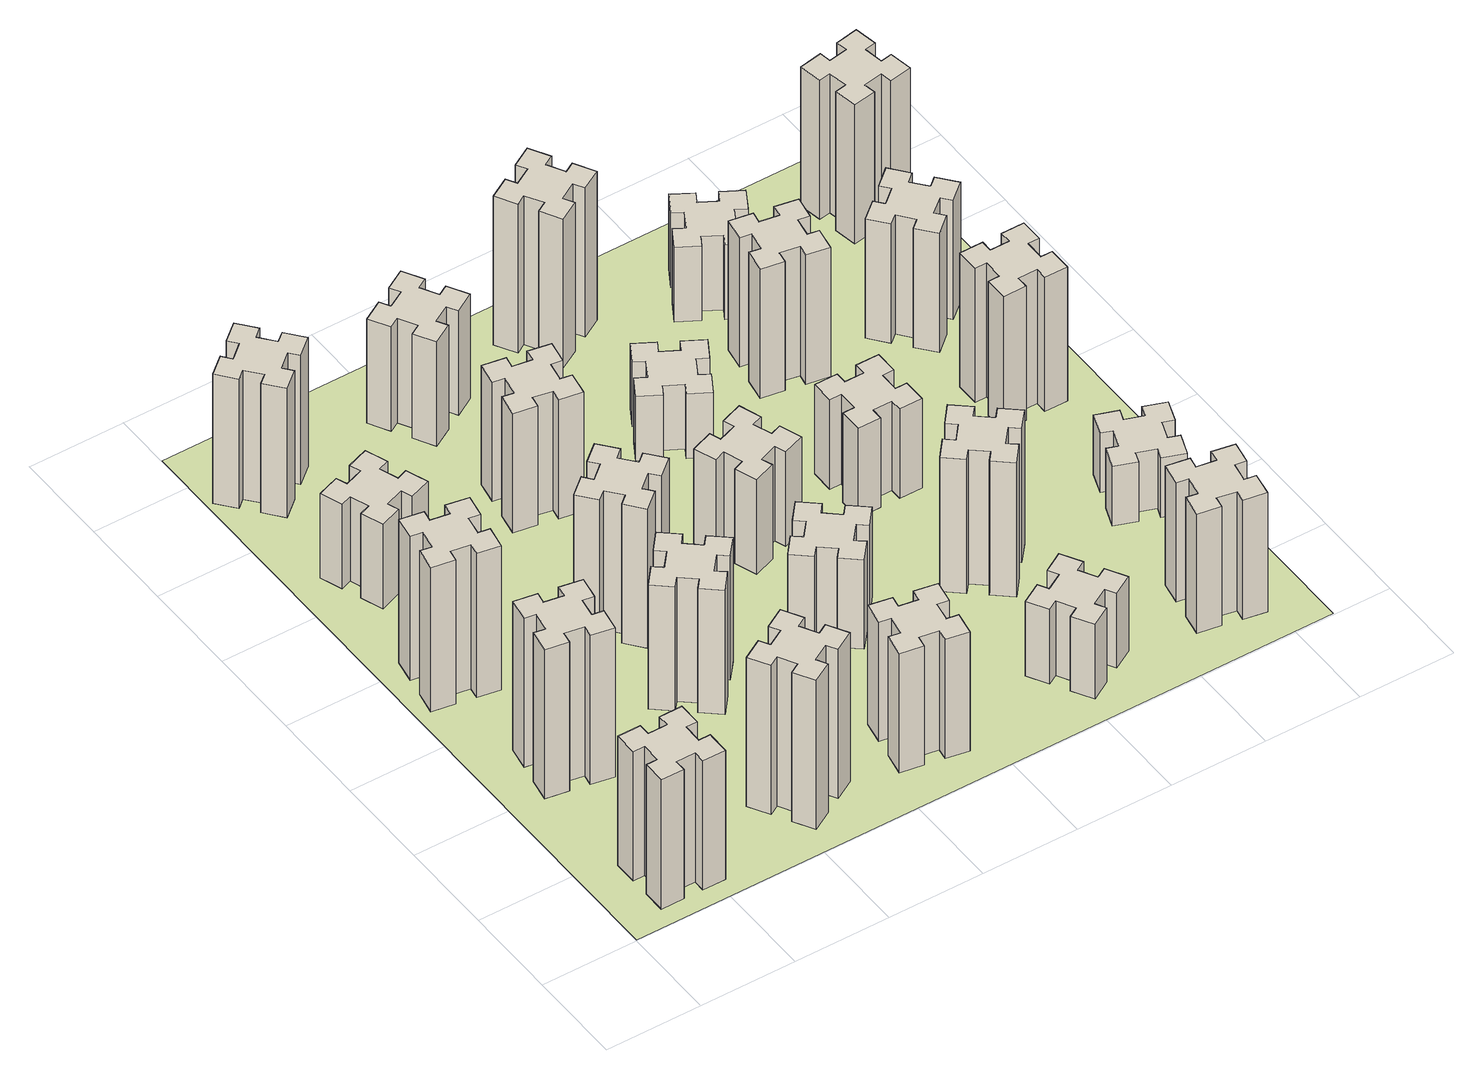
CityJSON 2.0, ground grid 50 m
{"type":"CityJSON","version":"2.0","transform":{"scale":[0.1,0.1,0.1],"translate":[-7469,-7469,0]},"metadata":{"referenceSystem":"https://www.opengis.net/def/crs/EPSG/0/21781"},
"CityObjects":{
"building1":{"type":"Building","attributes":{"class":"1000","function":"1000","usage":"1000","yearOfConstruction":2016,"roofType":"1000","measuredHeight":78,"storeysAboveGround":30,"storeysBelowGround":0},"geometry":[{"type":"Solid","lod":"1","boundaries":[[[[0,1,2,3,4,5,6,7,8,9,10,11,12,13,14,15,16,17,18,19]],[[17,16,20,21]],[[16,15,22,20]],[[15,14,23,22]],[[14,13,24,23]],[[13,12,25,24]],[[12,11,26,25]],[[11,10,27,26]],[[10,9,28,27]],[[9,8,29,28]],[[8,7,30,29]],[[7,6,31,30]],[[6,5,32,31]],[[5,4,33,32]],[[4,3,34,33]],[[3,2,35,34]],[[2,1,36,35]],[[1,0,37,36]],[[0,19,38,37]],[[19,18,39,38]],[[18,17,21,39]],[[24,25,26,27,28,29,30,31,32,33,34,35,36,37,38,39,21,20,22,23]]]]}]},
"building2":{"type":"Building","attributes":{"class":"1000","function":"1000","usage":"1000","yearOfConstruction":2016,"roofType":"1000","measuredHeight":90,"storeysAboveGround":30,"storeysBelowGround":0},"geometry":[{"type":"Solid","lod":"1","boundaries":[[[[40,41,42,43,44,45,46,47,48,49,50,51,52,53,54,55,56,57,58,59]],[[57,56,60,61]],[[56,55,62,60]],[[55,54,63,62]],[[54,53,64,63]],[[53,52,65,64]],[[52,51,66,65]],[[51,50,67,66]],[[50,49,68,67]],[[49,48,69,68]],[[48,47,70,69]],[[47,46,71,70]],[[46,45,72,71]],[[45,44,73,72]],[[44,43,74,73]],[[43,42,75,74]],[[42,41,76,75]],[[41,40,77,76]],[[40,59,78,77]],[[59,58,79,78]],[[58,57,61,79]],[[64,65,66,67,68,69,70,71,72,73,74,75,76,77,78,79,61,60,62,63]]]]}]},
"building3":{"type":"Building","attributes":{"class":"1000","function":"1000","usage":"1000","yearOfConstruction":2016,"roofType":"1000","measuredHeight":87,"storeysAboveGround":30,"storeysBelowGround":0},"geometry":[{"type":"Solid","lod":"1","boundaries":[[[[80,81,82,83,84,85,86,87,88,89,90,91,92,93,94,95,96,97,98,99]],[[97,96,100,101]],[[96,95,102,100]],[[95,94,103,102]],[[94,93,104,103]],[[93,92,105,104]],[[92,91,106,105]],[[91,90,107,106]],[[90,89,108,107]],[[89,88,109,108]],[[88,87,110,109]],[[87,86,111,110]],[[86,85,112,111]],[[85,84,113,112]],[[84,83,114,113]],[[83,82,115,114]],[[82,81,116,115]],[[81,80,117,116]],[[80,99,118,117]],[[99,98,119,118]],[[98,97,101,119]],[[104,105,106,107,108,109,110,111,112,113,114,115,116,117,118,119,101,100,102,103]]]]}]},
"building4":{"type":"Building","attributes":{"class":"1000","function":"1000","usage":"1000","yearOfConstruction":2016,"roofType":"1000","measuredHeight":51,"storeysAboveGround":30,"storeysBelowGround":0},"geometry":[{"type":"Solid","lod":"1","boundaries":[[[[120,121,122,123,124,125,126,127,128,129,130,131,132,133,134,135,136,137,138,139]],[[137,136,140,141]],[[136,135,142,140]],[[135,134,143,142]],[[134,133,144,143]],[[133,132,145,144]],[[132,131,146,145]],[[131,130,147,146]],[[130,129,148,147]],[[129,128,149,148]],[[128,127,150,149]],[[127,126,151,150]],[[126,125,152,151]],[[125,124,153,152]],[[124,123,154,153]],[[123,122,155,154]],[[122,121,156,155]],[[121,120,157,156]],[[120,139,158,157]],[[139,138,159,158]],[[138,137,141,159]],[[144,145,146,147,148,149,150,151,152,153,154,155,156,157,158,159,141,140,142,143]]]]}]},
"building5":{"type":"Building","attributes":{"class":"1000","function":"1000","usage":"1000","yearOfConstruction":2016,"roofType":"1000","measuredHeight":90,"storeysAboveGround":30,"storeysBelowGround":0},"geometry":[{"type":"Solid","lod":"1","boundaries":[[[[160,161,162,163,164,165,166,167,168,169,170,171,172,173,174,175,176,177,178,179]],[[177,176,180,181]],[[176,175,182,180]],[[175,174,183,182]],[[174,173,184,183]],[[173,172,185,184]],[[172,171,186,185]],[[171,170,187,186]],[[170,169,188,187]],[[169,168,189,188]],[[168,167,190,189]],[[167,166,191,190]],[[166,165,192,191]],[[165,164,193,192]],[[164,163,194,193]],[[163,162,195,194]],[[162,161,196,195]],[[161,160,197,196]],[[160,179,198,197]],[[179,178,199,198]],[[178,177,181,199]],[[184,185,186,187,188,189,190,191,192,193,194,195,196,197,198,199,181,180,182,183]]]]}]},
"building6":{"type":"Building","attributes":{"class":"1000","function":"1000","usage":"1000","yearOfConstruction":2016,"roofType":"1000","measuredHeight":78,"storeysAboveGround":30,"storeysBelowGround":0},"geometry":[{"type":"Solid","lod":"1","boundaries":[[[[200,201,202,203,204,205,206,207,208,209,210,211,212,213,214,215,216,217,218,219]],[[217,216,220,221]],[[216,215,222,220]],[[215,214,223,222]],[[214,213,224,223]],[[213,212,225,224]],[[212,211,226,225]],[[211,210,227,226]],[[210,209,228,227]],[[209,208,229,228]],[[208,207,230,229]],[[207,206,231,230]],[[206,205,232,231]],[[205,204,233,232]],[[204,203,234,233]],[[203,202,235,234]],[[202,201,236,235]],[[201,200,237,236]],[[200,219,238,237]],[[219,218,239,238]],[[218,217,221,239]],[[224,225,226,227,228,229,230,231,232,233,234,235,236,237,238,239,221,220,222,223]]]]}]},
"building7":{"type":"Building","attributes":{"class":"1000","function":"1000","usage":"1000","yearOfConstruction":2016,"roofType":"1000","measuredHeight":75,"storeysAboveGround":30,"storeysBelowGround":0},"geometry":[{"type":"Solid","lod":"1","boundaries":[[[[240,241,242,243,244,245,246,247,248,249,250,251,252,253,254,255,256,257,258,259]],[[257,256,260,261]],[[256,255,262,260]],[[255,254,263,262]],[[254,253,264,263]],[[253,252,265,264]],[[252,251,266,265]],[[251,250,267,266]],[[250,249,268,267]],[[249,248,269,268]],[[248,247,270,269]],[[247,246,271,270]],[[246,245,272,271]],[[245,244,273,272]],[[244,243,274,273]],[[243,242,275,274]],[[242,241,276,275]],[[241,240,277,276]],[[240,259,278,277]],[[259,258,279,278]],[[258,257,261,279]],[[264,265,266,267,268,269,270,271,272,273,274,275,276,277,278,279,261,260,262,263]]]]}]},
"building8":{"type":"Building","attributes":{"class":"1000","function":"1000","usage":"1000","yearOfConstruction":2016,"roofType":"1000","measuredHeight":84,"storeysAboveGround":30,"storeysBelowGround":0},"geometry":[{"type":"Solid","lod":"1","boundaries":[[[[280,281,282,283,284,285,286,287,288,289,290,291,292,293,294,295,296,297,298,299]],[[297,296,300,301]],[[296,295,302,300]],[[295,294,303,302]],[[294,293,304,303]],[[293,292,305,304]],[[292,291,306,305]],[[291,290,307,306]],[[290,289,308,307]],[[289,288,309,308]],[[288,287,310,309]],[[287,286,311,310]],[[286,285,312,311]],[[285,284,313,312]],[[284,283,314,313]],[[283,282,315,314]],[[282,281,316,315]],[[281,280,317,316]],[[280,299,318,317]],[[299,298,319,318]],[[298,297,301,319]],[[304,305,306,307,308,309,310,311,312,313,314,315,316,317,318,319,301,300,302,303]]]]}]},
"building9":{"type":"Building","attributes":{"class":"1000","function":"1000","usage":"1000","yearOfConstruction":2016,"roofType":"1000","measuredHeight":72,"storeysAboveGround":30,"storeysBelowGround":0},"geometry":[{"type":"Solid","lod":"1","boundaries":[[[[320,321,322,323,324,325,326,327,328,329,330,331,332,333,334,335,336,337,338,339]],[[337,336,340,341]],[[336,335,342,340]],[[335,334,343,342]],[[334,333,344,343]],[[333,332,345,344]],[[332,331,346,345]],[[331,330,347,346]],[[330,329,348,347]],[[329,328,349,348]],[[328,327,350,349]],[[327,326,351,350]],[[326,325,352,351]],[[325,324,353,352]],[[324,323,354,353]],[[323,322,355,354]],[[322,321,356,355]],[[321,320,357,356]],[[320,339,358,357]],[[339,338,359,358]],[[338,337,341,359]],[[344,345,346,347,348,349,350,351,352,353,354,355,356,357,358,359,341,340,342,343]]]]}]},
"building10":{"type":"Building","attributes":{"class":"1000","function":"1000","usage":"1000","yearOfConstruction":2016,"roofType":"1000","measuredHeight":72,"storeysAboveGround":30,"storeysBelowGround":0},"geometry":[{"type":"Solid","lod":"1","boundaries":[[[[360,361,362,363,364,365,366,367,368,369,370,371,372,373,374,375,376,377,378,379]],[[377,376,380,381]],[[376,375,382,380]],[[375,374,383,382]],[[374,373,384,383]],[[373,372,385,384]],[[372,371,386,385]],[[371,370,387,386]],[[370,369,388,387]],[[369,368,389,388]],[[368,367,390,389]],[[367,366,391,390]],[[366,365,392,391]],[[365,364,393,392]],[[364,363,394,393]],[[363,362,395,394]],[[362,361,396,395]],[[361,360,397,396]],[[360,379,398,397]],[[379,378,399,398]],[[378,377,381,399]],[[384,385,386,387,388,389,390,391,392,393,394,395,396,397,398,399,381,380,382,383]]]]}]},
"building11":{"type":"Building","attributes":{"class":"1000","function":"1000","usage":"1000","yearOfConstruction":2016,"roofType":"1000","measuredHeight":63,"storeysAboveGround":30,"storeysBelowGround":0},"geometry":[{"type":"Solid","lod":"1","boundaries":[[[[400,401,402,403,404,405,406,407,408,409,410,411,412,413,414,415,416,417,418,419]],[[417,416,420,421]],[[416,415,422,420]],[[415,414,423,422]],[[414,413,424,423]],[[413,412,425,424]],[[412,411,426,425]],[[411,410,427,426]],[[410,409,428,427]],[[409,408,429,428]],[[408,407,430,429]],[[407,406,431,430]],[[406,405,432,431]],[[405,404,433,432]],[[404,403,434,433]],[[403,402,435,434]],[[402,401,436,435]],[[401,400,437,436]],[[400,419,438,437]],[[419,418,439,438]],[[418,417,421,439]],[[424,425,426,427,428,429,430,431,432,433,434,435,436,437,438,439,421,420,422,423]]]]}]},
"building12":{"type":"Building","attributes":{"class":"1000","function":"1000","usage":"1000","yearOfConstruction":2016,"roofType":"1000","measuredHeight":54,"storeysAboveGround":30,"storeysBelowGround":0},"geometry":[{"type":"Solid","lod":"1","boundaries":[[[[440,441,442,443,444,445,446,447,448,449,450,451,452,453,454,455,456,457,458,459]],[[457,456,460,461]],[[456,455,462,460]],[[455,454,463,462]],[[454,453,464,463]],[[453,452,465,464]],[[452,451,466,465]],[[451,450,467,466]],[[450,449,468,467]],[[449,448,469,468]],[[448,447,470,469]],[[447,446,471,470]],[[446,445,472,471]],[[445,444,473,472]],[[444,443,474,473]],[[443,442,475,474]],[[442,441,476,475]],[[441,440,477,476]],[[440,459,478,477]],[[459,458,479,478]],[[458,457,461,479]],[[464,465,466,467,468,469,470,471,472,473,474,475,476,477,478,479,461,460,462,463]]]]}]},
"building13":{"type":"Building","attributes":{"class":"1000","function":"1000","usage":"1000","yearOfConstruction":2016,"roofType":"1000","measuredHeight":57,"storeysAboveGround":30,"storeysBelowGround":0},"geometry":[{"type":"Solid","lod":"1","boundaries":[[[[480,481,482,483,484,485,486,487,488,489,490,491,492,493,494,495,496,497,498,499]],[[497,496,500,501]],[[496,495,502,500]],[[495,494,503,502]],[[494,493,504,503]],[[493,492,505,504]],[[492,491,506,505]],[[491,490,507,506]],[[490,489,508,507]],[[489,488,509,508]],[[488,487,510,509]],[[487,486,511,510]],[[486,485,512,511]],[[485,484,513,512]],[[484,483,514,513]],[[483,482,515,514]],[[482,481,516,515]],[[481,480,517,516]],[[480,499,518,517]],[[499,498,519,518]],[[498,497,501,519]],[[504,505,506,507,508,509,510,511,512,513,514,515,516,517,518,519,501,500,502,503]]]]}]},
"building14":{"type":"Building","attributes":{"class":"1000","function":"1000","usage":"1000","yearOfConstruction":2016,"roofType":"1000","measuredHeight":45,"storeysAboveGround":30,"storeysBelowGround":0},"geometry":[{"type":"Solid","lod":"1","boundaries":[[[[520,521,522,523,524,525,526,527,528,529,530,531,532,533,534,535,536,537,538,539]],[[537,536,540,541]],[[536,535,542,540]],[[535,534,543,542]],[[534,533,544,543]],[[533,532,545,544]],[[532,531,546,545]],[[531,530,547,546]],[[530,529,548,547]],[[529,528,549,548]],[[528,527,550,549]],[[527,526,551,550]],[[526,525,552,551]],[[525,524,553,552]],[[524,523,554,553]],[[523,522,555,554]],[[522,521,556,555]],[[521,520,557,556]],[[520,539,558,557]],[[539,538,559,558]],[[538,537,541,559]],[[544,545,546,547,548,549,550,551,552,553,554,555,556,557,558,559,541,540,542,543]]]]}]},
"building15":{"type":"Building","attributes":{"class":"1000","function":"1000","usage":"1000","yearOfConstruction":2016,"roofType":"1000","measuredHeight":39,"storeysAboveGround":30,"storeysBelowGround":0},"geometry":[{"type":"Solid","lod":"1","boundaries":[[[[560,561,562,563,564,565,566,567,568,569,570,571,572,573,574,575,576,577,578,579]],[[577,576,580,581]],[[576,575,582,580]],[[575,574,583,582]],[[574,573,584,583]],[[573,572,585,584]],[[572,571,586,585]],[[571,570,587,586]],[[570,569,588,587]],[[569,568,589,588]],[[568,567,590,589]],[[567,566,591,590]],[[566,565,592,591]],[[565,564,593,592]],[[564,563,594,593]],[[563,562,595,594]],[[562,561,596,595]],[[561,560,597,596]],[[560,579,598,597]],[[579,578,599,598]],[[578,577,581,599]],[[584,585,586,587,588,589,590,591,592,593,594,595,596,597,598,599,581,580,582,583]]]]}]},
"building16":{"type":"Building","attributes":{"class":"1000","function":"1000","usage":"1000","yearOfConstruction":2016,"roofType":"1000","measuredHeight":90,"storeysAboveGround":30,"storeysBelowGround":0},"geometry":[{"type":"Solid","lod":"1","boundaries":[[[[600,601,602,603,604,605,606,607,608,609,610,611,612,613,614,615,616,617,618,619]],[[617,616,620,621]],[[616,615,622,620]],[[615,614,623,622]],[[614,613,624,623]],[[613,612,625,624]],[[612,611,626,625]],[[611,610,627,626]],[[610,609,628,627]],[[609,608,629,628]],[[608,607,630,629]],[[607,606,631,630]],[[606,605,632,631]],[[605,604,633,632]],[[604,603,634,633]],[[603,602,635,634]],[[602,601,636,635]],[[601,600,637,636]],[[600,619,638,637]],[[619,618,639,638]],[[618,617,621,639]],[[624,625,626,627,628,629,630,631,632,633,634,635,636,637,638,639,621,620,622,623]]]]}]},
"building17":{"type":"Building","attributes":{"class":"1000","function":"1000","usage":"1000","yearOfConstruction":2016,"roofType":"1000","measuredHeight":81,"storeysAboveGround":30,"storeysBelowGround":0},"geometry":[{"type":"Solid","lod":"1","boundaries":[[[[640,641,642,643,644,645,646,647,648,649,650,651,652,653,654,655,656,657,658,659]],[[657,656,660,661]],[[656,655,662,660]],[[655,654,663,662]],[[654,653,664,663]],[[653,652,665,664]],[[652,651,666,665]],[[651,650,667,666]],[[650,649,668,667]],[[649,648,669,668]],[[648,647,670,669]],[[647,646,671,670]],[[646,645,672,671]],[[645,644,673,672]],[[644,643,674,673]],[[643,642,675,674]],[[642,641,676,675]],[[641,640,677,676]],[[640,659,678,677]],[[659,658,679,678]],[[658,657,661,679]],[[664,665,666,667,668,669,670,671,672,673,674,675,676,677,678,679,661,660,662,663]]]]}]},
"building18":{"type":"Building","attributes":{"class":"1000","function":"1000","usage":"1000","yearOfConstruction":2016,"roofType":"1000","measuredHeight":54,"storeysAboveGround":30,"storeysBelowGround":0},"geometry":[{"type":"Solid","lod":"1","boundaries":[[[[680,681,682,683,684,685,686,687,688,689,690,691,692,693,694,695,696,697,698,699]],[[697,696,700,701]],[[696,695,702,700]],[[695,694,703,702]],[[694,693,704,703]],[[693,692,705,704]],[[692,691,706,705]],[[691,690,707,706]],[[690,689,708,707]],[[689,688,709,708]],[[688,687,710,709]],[[687,686,711,710]],[[686,685,712,711]],[[685,684,713,712]],[[684,683,714,713]],[[683,682,715,714]],[[682,681,716,715]],[[681,680,717,716]],[[680,699,718,717]],[[699,698,719,718]],[[698,697,701,719]],[[704,705,706,707,708,709,710,711,712,713,714,715,716,717,718,719,701,700,702,703]]]]}]},
"building19":{"type":"Building","attributes":{"class":"1000","function":"1000","usage":"1000","yearOfConstruction":2016,"roofType":"1000","measuredHeight":78,"storeysAboveGround":30,"storeysBelowGround":0},"geometry":[{"type":"Solid","lod":"1","boundaries":[[[[720,721,722,723,724,725,726,727,728,729,730,731,732,733,734,735,736,737,738,739]],[[737,736,740,741]],[[736,735,742,740]],[[735,734,743,742]],[[734,733,744,743]],[[733,732,745,744]],[[732,731,746,745]],[[731,730,747,746]],[[730,729,748,747]],[[729,728,749,748]],[[728,727,750,749]],[[727,726,751,750]],[[726,725,752,751]],[[725,724,753,752]],[[724,723,754,753]],[[723,722,755,754]],[[722,721,756,755]],[[721,720,757,756]],[[720,739,758,757]],[[739,738,759,758]],[[738,737,741,759]],[[744,745,746,747,748,749,750,751,752,753,754,755,756,757,758,759,741,740,742,743]]]]}]},
"building20":{"type":"Building","attributes":{"class":"1000","function":"1000","usage":"1000","yearOfConstruction":2016,"roofType":"1000","measuredHeight":72,"storeysAboveGround":30,"storeysBelowGround":0},"geometry":[{"type":"Solid","lod":"1","boundaries":[[[[760,761,762,763,764,765,766,767,768,769,770,771,772,773,774,775,776,777,778,779]],[[777,776,780,781]],[[776,775,782,780]],[[775,774,783,782]],[[774,773,784,783]],[[773,772,785,784]],[[772,771,786,785]],[[771,770,787,786]],[[770,769,788,787]],[[769,768,789,788]],[[768,767,790,789]],[[767,766,791,790]],[[766,765,792,791]],[[765,764,793,792]],[[764,763,794,793]],[[763,762,795,794]],[[762,761,796,795]],[[761,760,797,796]],[[760,779,798,797]],[[779,778,799,798]],[[778,777,781,799]],[[784,785,786,787,788,789,790,791,792,793,794,795,796,797,798,799,781,780,782,783]]]]}]},
"building21":{"type":"Building","attributes":{"class":"1000","function":"1000","usage":"1000","yearOfConstruction":2016,"roofType":"1000","measuredHeight":45,"storeysAboveGround":30,"storeysBelowGround":0},"geometry":[{"type":"Solid","lod":"1","boundaries":[[[[800,801,802,803,804,805,806,807,808,809,810,811,812,813,814,815,816,817,818,819]],[[817,816,820,821]],[[816,815,822,820]],[[815,814,823,822]],[[814,813,824,823]],[[813,812,825,824]],[[812,811,826,825]],[[811,810,827,826]],[[810,809,828,827]],[[809,808,829,828]],[[808,807,830,829]],[[807,806,831,830]],[[806,805,832,831]],[[805,804,833,832]],[[804,803,834,833]],[[803,802,835,834]],[[802,801,836,835]],[[801,800,837,836]],[[800,819,838,837]],[[819,818,839,838]],[[818,817,821,839]],[[824,825,826,827,828,829,830,831,832,833,834,835,836,837,838,839,821,820,822,823]]]]}]},
"building22":{"type":"Building","attributes":{"class":"1000","function":"1000","usage":"1000","yearOfConstruction":2016,"roofType":"1000","measuredHeight":36,"storeysAboveGround":30,"storeysBelowGround":0},"geometry":[{"type":"Solid","lod":"1","boundaries":[[[[840,841,842,843,844,845,846,847,848,849,850,851,852,853,854,855,856,857,858,859]],[[857,856,860,861]],[[856,855,862,860]],[[855,854,863,862]],[[854,853,864,863]],[[853,852,865,864]],[[852,851,866,865]],[[851,850,867,866]],[[850,849,868,867]],[[849,848,869,868]],[[848,847,870,869]],[[847,846,871,870]],[[846,845,872,871]],[[845,844,873,872]],[[844,843,874,873]],[[843,842,875,874]],[[842,841,876,875]],[[841,840,877,876]],[[840,859,878,877]],[[859,858,879,878]],[[858,857,861,879]],[[864,865,866,867,868,869,870,871,872,873,874,875,876,877,878,879,861,860,862,863]]]]}]},
"building23":{"type":"Building","attributes":{"class":"1000","function":"1000","usage":"1000","yearOfConstruction":2016,"roofType":"1000","measuredHeight":81,"storeysAboveGround":30,"storeysBelowGround":0},"geometry":[{"type":"Solid","lod":"1","boundaries":[[[[880,881,882,883,884,885,886,887,888,889,890,891,892,893,894,895,896,897,898,899]],[[897,896,900,901]],[[896,895,902,900]],[[895,894,903,902]],[[894,893,904,903]],[[893,892,905,904]],[[892,891,906,905]],[[891,890,907,906]],[[890,889,908,907]],[[889,888,909,908]],[[888,887,910,909]],[[887,886,911,910]],[[886,885,912,911]],[[885,884,913,912]],[[884,883,914,913]],[[883,882,915,914]],[[882,881,916,915]],[[881,880,917,916]],[[880,899,918,917]],[[899,898,919,918]],[[898,897,901,919]],[[904,905,906,907,908,909,910,911,912,913,914,915,916,917,918,919,901,900,902,903]]]]}]},
"building24":{"type":"Building","attributes":{"class":"1000","function":"1000","usage":"1000","yearOfConstruction":2016,"roofType":"1000","measuredHeight":72,"storeysAboveGround":30,"storeysBelowGround":0},"geometry":[{"type":"Solid","lod":"1","boundaries":[[[[920,921,922,923,924,925,926,927,928,929,930,931,932,933,934,935,936,937,938,939]],[[937,936,940,941]],[[936,935,942,940]],[[935,934,943,942]],[[934,933,944,943]],[[933,932,945,944]],[[932,931,946,945]],[[931,930,947,946]],[[930,929,948,947]],[[929,928,949,948]],[[928,927,950,949]],[[927,926,951,950]],[[926,925,952,951]],[[925,924,953,952]],[[924,923,954,953]],[[923,922,955,954]],[[922,921,956,955]],[[921,920,957,956]],[[920,939,958,957]],[[939,938,959,958]],[[938,937,941,959]],[[944,945,946,947,948,949,950,951,952,953,954,955,956,957,958,959,941,940,942,943]]]]}]},
"building25":{"type":"Building","attributes":{"class":"1000","function":"1000","usage":"1000","yearOfConstruction":2016,"roofType":"1000","measuredHeight":84,"storeysAboveGround":30,"storeysBelowGround":0},"geometry":[{"type":"Solid","lod":"1","boundaries":[[[[960,961,962,963,964,965,966,967,968,969,970,971,972,973,974,975,976,977,978,979]],[[977,976,980,981]],[[976,975,982,980]],[[975,974,983,982]],[[974,973,984,983]],[[973,972,985,984]],[[972,971,986,985]],[[971,970,987,986]],[[970,969,988,987]],[[969,968,989,988]],[[968,967,990,989]],[[967,966,991,990]],[[966,965,992,991]],[[965,964,993,992]],[[964,963,994,993]],[[963,962,995,994]],[[962,961,996,995]],[[961,960,997,996]],[[960,979,998,997]],[[979,978,999,998]],[[978,977,981,999]],[[984,985,986,987,988,989,990,991,992,993,994,995,996,997,998,999,981,980,982,983]]]]}]},
"landuse1":{"type":"LandUse","attributes":{"name":"plot1","function":"1010"},"geometry":[{"type":"MultiSurface","lod":"1","boundaries":[[[1000,1001,1002,1003]]]}]}
},
"vertices":[
[265,325,0],[265,225,0],[205,225,0],[205,105,0],[325,105,0],[325,165,0],[425,165,0],[425,105,0],[545,105,0],[545,225,0],[485,225,0],[485,325,0],[545,325,0],[545,445,0],[425,445,0],[425,385,0],[325,385,0],[325,445,0],[205,445,0],[205,325,0],[325,385,780],[325,445,780],[425,385,780],[425,445,780],[545,445,780],[545,325,780],[485,325,780],[485,225,780],[545,225,780],[545,105,780],[425,105,780],[425,165,780],[325,165,780],[325,105,780],[205,105,780],[205,225,780],[265,225,780],[265,325,780],[205,325,780],[205,445,780],
[307,1016,0],[405,998,0],[395,939,0],[513,918,0],[534,1037,0],[475,1047,0],[492,1145,0],[551,1135,0],[572,1253,0],[454,1274,0],[444,1215,0],[345,1232,0],[356,1291,0],[237,1312,0],[217,1194,0],[276,1184,0],[258,1085,0],[199,1096,0],[178,977,0],[297,957,0],[258,1085,900],[199,1096,900],[276,1184,900],[217,1194,900],[237,1312,900],[356,1291,900],[345,1232,900],[444,1215,900],[454,1274,900],[572,1253,900],[551,1135,900],[492,1145,900],[475,1047,900],[534,1037,900],[513,918,900],[395,939,900],[405,998,900],[307,1016,900],[297,957,900],[178,977,900],
[176,1924,0],[158,1825,0],[99,1836,0],[78,1717,0],[197,1697,0],[207,1756,0],[305,1738,0],[295,1679,0],[413,1658,0],[434,1777,0],[375,1787,0],[392,1885,0],[451,1875,0],[472,1993,0],[354,2014,0],[344,1955,0],[245,1972,0],[256,2031,0],[137,2052,0],[117,1934,0],[245,1972,870],[256,2031,870],[344,1955,870],[354,2014,870],[472,1993,870],[451,1875,870],[392,1885,870],[375,1787,870],[434,1777,870],[413,1658,870],[295,1679,870],[305,1738,870],[207,1756,870],[197,1697,870],[78,1717,870],[99,1836,870],[158,1825,870],[176,1924,870],[117,1934,870],[137,2052,870],
[385,2716,0],[291,2682,0],[270,2738,0],[157,2697,0],[199,2584,0],[255,2605,0],[289,2511,0],[233,2490,0],[274,2377,0],[387,2419,0],[366,2475,0],[460,2509,0],[480,2453,0],[593,2494,0],[552,2607,0],[496,2586,0],[462,2680,0],[518,2700,0],[477,2813,0],[364,2772,0],[462,2680,510],[518,2700,510],[496,2586,510],[552,2607,510],[593,2494,510],[480,2453,510],[460,2509,510],[366,2475,510],[387,2419,510],[274,2377,510],[233,2490,510],[289,2511,510],[255,2605,510],[199,2584,510],[157,2697,510],[270,2738,510],[291,2682,510],[385,2716,510],[364,2772,510],[477,2813,510],
[1127,255,0],[1214,305,0],[1244,253,0],[1348,313,0],[1288,417,0],[1236,387,0],[1186,474,0],[1238,504,0],[1178,608,0],[1074,548,0],[1104,496,0],[1017,446,0],[987,498,0],[883,438,0],[943,334,0],[995,364,0],[1045,277,0],[993,247,0],[1053,143,0],[1157,203,0],[1045,277,900],[993,247,900],[995,364,900],[943,334,900],[883,438,900],[987,498,900],[1017,446,900],[1104,496,900],[1074,548,900],[1178,608,900],[1238,504,900],[1186,474,900],[1236,387,900],[1288,417,900],[1348,313,900],[1244,253,900],[1214,305,900],[1127,255,900],[1157,203,900],[1053,143,900],
[308,3219,0],[384,3283,0],[423,3237,0],[515,3314,0],[438,3406,0],[392,3368,0],[327,3444,0],[373,3483,0],[296,3575,0],[204,3498,0],[243,3452,0],[166,3387,0],[128,3433,0],[36,3356,0],[113,3264,0],[159,3303,0],[223,3226,0],[177,3188,0],[254,3096,0],[346,3173,0],[223,3226,780],[177,3188,780],[159,3303,780],[113,3264,780],[36,3356,780],[128,3433,780],[166,3387,780],[243,3452,780],[204,3498,780],[296,3575,780],[373,3483,780],[327,3444,780],[392,3368,780],[438,3406,780],[515,3314,780],[423,3237,780],[384,3283,780],[308,3219,780],[346,3173,780],[254,3096,780],
[1224,1267,0],[1148,1332,0],[1186,1378,0],[1094,1455,0],[1017,1363,0],[1063,1324,0],[999,1248,0],[953,1286,0],[876,1194,0],[968,1117,0],[1006,1163,0],[1083,1099,0],[1044,1053,0],[1136,976,0],[1213,1068,0],[1167,1106,0],[1232,1183,0],[1278,1144,0],[1355,1236,0],[1263,1313,0],[1232,1183,750],[1278,1144,750],[1167,1106,750],[1213,1068,750],[1136,976,750],[1044,1053,750],[1083,1099,750],[1006,1163,750],[968,1117,750],[876,1194,750],[953,1286,750],[999,1248,750],[1063,1324,750],[1017,1363,750],[1094,1455,750],[1186,1378,750],[1148,1332,750],[1224,1267,750],[1263,1313,750],[1355,1236,750],
[1148,1639,0],[1224,1703,0],[1263,1657,0],[1355,1734,0],[1278,1826,0],[1232,1788,0],[1167,1864,0],[1213,1903,0],[1136,1995,0],[1044,1918,0],[1083,1872,0],[1006,1807,0],[968,1853,0],[876,1776,0],[953,1684,0],[999,1723,0],[1063,1646,0],[1017,1608,0],[1094,1516,0],[1186,1593,0],[1063,1646,840],[1017,1608,840],[999,1723,840],[953,1684,840],[876,1776,840],[968,1853,840],[1006,1807,840],[1083,1872,840],[1044,1918,840],[1136,1995,840],[1213,1903,840],[1167,1864,840],[1232,1788,840],[1278,1826,840],[1355,1734,840],[1263,1657,840],[1224,1703,840],[1148,1639,840],[1186,1593,840],[1094,1516,840],
[1855,307,0],[1872,405,0],[1931,395,0],[1952,513,0],[1834,534,0],[1824,475,0],[1725,492,0],[1736,551,0],[1617,572,0],[1597,454,0],[1656,444,0],[1638,345,0],[1579,356,0],[1558,237,0],[1677,217,0],[1687,276,0],[1785,258,0],[1775,199,0],[1893,178,0],[1914,297,0],[1785,258,720],[1775,199,720],[1687,276,720],[1677,217,720],[1558,237,720],[1579,356,720],[1638,345,720],[1656,444,720],[1597,454,720],[1617,572,720],[1736,551,720],[1725,492,720],[1824,475,720],[1834,534,720],[1952,513,720],[1931,395,720],[1872,405,720],[1855,307,720],[1914,297,720],[1893,178,720],
[1315,2527,0],[1332,2625,0],[1391,2615,0],[1412,2733,0],[1294,2754,0],[1284,2695,0],[1185,2712,0],[1196,2771,0],[1077,2792,0],[1057,2674,0],[1116,2664,0],[1098,2565,0],[1039,2576,0],[1018,2457,0],[1137,2437,0],[1147,2496,0],[1245,2478,0],[1235,2419,0],[1353,2398,0],[1374,2517,0],[1245,2478,720],[1235,2419,720],[1147,2496,720],[1137,2437,720],[1018,2457,720],[1039,2576,720],[1098,2565,720],[1116,2664,720],[1057,2674,720],[1077,2792,720],[1196,2771,720],[1185,2712,720],[1284,2695,720],[1294,2754,720],[1412,2733,720],[1391,2615,720],[1332,2625,720],[1315,2527,720],[1374,2517,720],[1353,2398,720],
[1104,3456,0],[1017,3406,0],[987,3458,0],[883,3398,0],[943,3294,0],[995,3324,0],[1045,3237,0],[993,3207,0],[1053,3103,0],[1157,3163,0],[1127,3215,0],[1214,3265,0],[1244,3213,0],[1348,3273,0],[1288,3377,0],[1236,3347,0],[1186,3434,0],[1238,3464,0],[1178,3568,0],[1074,3508,0],[1186,3434,630],[1238,3464,630],[1236,3347,630],[1288,3377,630],[1348,3273,630],[1244,3213,630],[1214,3265,630],[1127,3215,630],[1157,3163,630],[1053,3103,630],[993,3207,630],[1045,3237,630],[995,3324,630],[943,3294,630],[883,3398,630],[987,3458,630],[1017,3406,630],[1104,3456,630],[1074,3508,630],[1178,3568,630],
[1746,1163,0],[1823,1099,0],[1784,1053,0],[1876,976,0],[1953,1068,0],[1907,1106,0],[1972,1183,0],[2018,1144,0],[2095,1236,0],[2003,1313,0],[1964,1267,0],[1888,1332,0],[1926,1378,0],[1834,1455,0],[1757,1363,0],[1803,1324,0],[1739,1248,0],[1693,1286,0],[1616,1194,0],[1708,1117,0],[1739,1248,540],[1693,1286,540],[1803,1324,540],[1757,1363,540],[1834,1455,540],[1926,1378,540],[1888,1332,540],[1964,1267,540],[2003,1313,540],[2095,1236,540],[2018,1144,540],[1972,1183,540],[1907,1106,540],[1953,1068,540],[1876,976,540],[1784,1053,540],[1823,1099,540],[1746,1163,540],[1708,1117,540],[1616,1194,540],
[1846,1735,0],[1940,1769,0],[1960,1713,0],[2073,1754,0],[2032,1867,0],[1976,1846,0],[1942,1940,0],[1998,1960,0],[1957,2073,0],[1844,2032,0],[1865,1976,0],[1771,1942,0],[1750,1998,0],[1637,1957,0],[1679,1844,0],[1735,1865,0],[1769,1771,0],[1713,1750,0],[1754,1637,0],[1867,1679,0],[1769,1771,570],[1713,1750,570],[1735,1865,570],[1679,1844,570],[1637,1957,570],[1750,1998,570],[1771,1942,570],[1865,1976,570],[1844,2032,570],[1957,2073,570],[1998,1960,570],[1942,1940,570],[1976,1846,570],[2032,1867,570],[2073,1754,570],[1960,1713,570],[1940,1769,570],[1846,1735,570],[1867,1679,570],[1754,1637,570],
[2475,364,0],[2525,277,0],[2473,247,0],[2533,143,0],[2637,203,0],[2607,255,0],[2694,305,0],[2724,253,0],[2828,313,0],[2768,417,0],[2716,387,0],[2666,474,0],[2718,504,0],[2658,608,0],[2554,548,0],[2584,496,0],[2497,446,0],[2467,498,0],[2363,438,0],[2423,334,0],[2497,446,450],[2467,498,450],[2584,496,450],[2554,548,450],[2658,608,450],[2718,504,450],[2666,474,450],[2716,387,450],[2768,417,450],[2828,313,450],[2724,253,450],[2694,305,450],[2607,255,450],[2637,203,450],[2533,143,450],[2473,247,450],[2525,277,450],[2475,364,450],[2423,334,450],[2363,438,450],
[2026,2497,0],[2076,2584,0],[2128,2554,0],[2188,2658,0],[2084,2718,0],[2054,2666,0],[1967,2716,0],[1997,2768,0],[1893,2828,0],[1833,2724,0],[1885,2694,0],[1835,2607,0],[1783,2637,0],[1723,2533,0],[1827,2473,0],[1857,2525,0],[1944,2475,0],[1914,2423,0],[2018,2363,0],[2078,2467,0],[1944,2475,390],[1914,2423,390],[1857,2525,390],[1827,2473,390],[1723,2533,390],[1783,2637,390],[1835,2607,390],[1885,2694,390],[1833,2724,390],[1893,2828,390],[1997,2768,390],[1967,2716,390],[2054,2666,390],[2084,2718,390],[2188,2658,390],[2128,2554,390],[2076,2584,390],[2026,2497,390],[2078,2467,390],[2018,2363,390],
[1844,3556,0],[1757,3506,0],[1727,3558,0],[1623,3498,0],[1683,3394,0],[1735,3424,0],[1785,3337,0],[1733,3307,0],[1793,3203,0],[1897,3263,0],[1867,3315,0],[1954,3365,0],[1984,3313,0],[2088,3373,0],[2028,3477,0],[1976,3447,0],[1926,3534,0],[1978,3564,0],[1918,3668,0],[1814,3608,0],[1926,3534,900],[1978,3564,900],[1976,3447,900],[2028,3477,900],[2088,3373,900],[1984,3313,900],[1954,3365,900],[1867,3315,900],[1897,3263,900],[1793,3203,900],[1733,3307,900],[1785,3337,900],[1735,3424,900],[1683,3394,900],[1623,3498,900],[1727,3558,900],[1757,3506,900],[1844,3556,900],[1814,3608,900],[1918,3668,900],
[2647,1006,0],[2712,1083,0],[2758,1044,0],[2835,1136,0],[2743,1213,0],[2704,1167,0],[2628,1232,0],[2666,1278,0],[2574,1355,0],[2497,1263,0],[2543,1224,0],[2479,1148,0],[2433,1186,0],[2356,1094,0],[2448,1017,0],[2486,1063,0],[2563,999,0],[2524,953,0],[2616,876,0],[2693,968,0],[2563,999,810],[2524,953,810],[2486,1063,810],[2448,1017,810],[2356,1094,810],[2433,1186,810],[2479,1148,810],[2543,1224,810],[2497,1263,810],[2574,1355,810],[2666,1278,810],[2628,1232,810],[2704,1167,810],[2743,1213,810],[2835,1136,810],[2758,1044,810],[2712,1083,810],[2647,1006,810],[2693,968,810],[2616,876,810],
[2605,1805,0],[2605,1905,0],[2665,1905,0],[2665,2025,0],[2545,2025,0],[2545,1965,0],[2445,1965,0],[2445,2025,0],[2325,2025,0],[2325,1905,0],[2385,1905,0],[2385,1805,0],[2325,1805,0],[2325,1685,0],[2445,1685,0],[2445,1745,0],[2545,1745,0],[2545,1685,0],[2665,1685,0],[2665,1805,0],[2545,1745,540],[2545,1685,540],[2445,1745,540],[2445,1685,540],[2325,1685,540],[2325,1805,540],[2385,1805,540],[2385,1905,540],[2325,1905,540],[2325,2025,540],[2445,2025,540],[2445,1965,540],[2545,1965,540],[2545,2025,540],[2665,2025,540],[2665,1905,540],[2605,1905,540],[2605,1805,540],[2665,1805,540],[2665,1685,540],
[2664,2795,0],[2565,2812,0],[2576,2871,0],[2457,2892,0],[2437,2774,0],[2496,2764,0],[2478,2665,0],[2419,2676,0],[2398,2557,0],[2517,2537,0],[2527,2596,0],[2625,2578,0],[2615,2519,0],[2733,2498,0],[2754,2617,0],[2695,2627,0],[2712,2725,0],[2771,2715,0],[2792,2833,0],[2674,2854,0],[2712,2725,780],[2771,2715,780],[2695,2627,780],[2754,2617,780],[2733,2498,780],[2615,2519,780],[2625,2578,780],[2527,2596,780],[2517,2537,780],[2398,2557,780],[2419,2676,780],[2478,2665,780],[2496,2764,780],[2437,2774,780],[2457,2892,780],[2576,2871,780],[2565,2812,780],[2664,2795,780],[2674,2854,780],[2792,2833,780],
[3435,307,0],[3452,405,0],[3511,395,0],[3532,513,0],[3414,534,0],[3404,475,0],[3305,492,0],[3316,551,0],[3197,572,0],[3177,454,0],[3236,444,0],[3218,345,0],[3159,356,0],[3138,237,0],[3257,217,0],[3267,276,0],[3365,258,0],[3355,199,0],[3473,178,0],[3494,297,0],[3365,258,720],[3355,199,720],[3267,276,720],[3257,217,720],[3138,237,720],[3159,356,720],[3218,345,720],[3236,444,720],[3177,454,720],[3197,572,720],[3316,551,720],[3305,492,720],[3404,475,720],[3414,534,720],[3532,513,720],[3511,395,720],[3452,405,720],[3435,307,720],[3494,297,720],[3473,178,720],
[2497,3165,0],[2584,3115,0],[2554,3063,0],[2658,3003,0],[2718,3107,0],[2666,3137,0],[2716,3224,0],[2768,3194,0],[2828,3298,0],[2724,3358,0],[2694,3306,0],[2607,3356,0],[2637,3408,0],[2533,3468,0],[2473,3364,0],[2525,3334,0],[2475,3247,0],[2423,3277,0],[2363,3173,0],[2467,3113,0],[2475,3247,450],[2423,3277,450],[2525,3334,450],[2473,3364,450],[2533,3468,450],[2637,3408,450],[2607,3356,450],[2694,3306,450],[2724,3358,450],[2828,3298,450],[2768,3194,450],[2716,3224,450],[2666,3137,450],[2718,3107,450],[2658,3003,450],[2554,3063,450],[2584,3115,450],[2497,3165,450],[2467,3113,450],[2363,3173,450],
[3351,1029,0],[3445,995,0],[3424,939,0],[3537,897,0],[3578,1010,0],[3522,1031,0],[3556,1125,0],[3612,1104,0],[3653,1217,0],[3540,1258,0],[3520,1202,0],[3426,1236,0],[3447,1292,0],[3334,1333,0],[3293,1220,0],[3349,1200,0],[3315,1106,0],[3259,1127,0],[3217,1014,0],[3330,973,0],[3315,1106,360],[3259,1127,360],[3349,1200,360],[3293,1220,360],[3334,1333,360],[3447,1292,360],[3426,1236,360],[3520,1202,360],[3540,1258,360],[3653,1217,360],[3612,1104,360],[3556,1125,360],[3522,1031,360],[3578,1010,360],[3537,897,360],[3424,939,360],[3445,995,360],[3351,1029,360],[3330,973,360],[3217,1014,360],
[3225,2005,0],[3225,1905,0],[3165,1905,0],[3165,1785,0],[3285,1785,0],[3285,1845,0],[3385,1845,0],[3385,1785,0],[3505,1785,0],[3505,1905,0],[3445,1905,0],[3445,2005,0],[3505,2005,0],[3505,2125,0],[3385,2125,0],[3385,2065,0],[3285,2065,0],[3285,2125,0],[3165,2125,0],[3165,2005,0],[3285,2065,810],[3285,2125,810],[3385,2065,810],[3385,2125,810],[3505,2125,810],[3505,2005,810],[3445,2005,810],[3445,1905,810],[3505,1905,810],[3505,1785,810],[3385,1785,810],[3385,1845,810],[3285,1845,810],[3285,1785,810],[3165,1785,810],[3165,1905,810],[3225,1905,810],[3225,2005,810],[3165,2005,810],[3165,2125,810],
[3119,2563,0],[3183,2486,0],[3137,2448,0],[3214,2356,0],[3306,2433,0],[3268,2479,0],[3344,2543,0],[3383,2497,0],[3475,2574,0],[3398,2666,0],[3352,2628,0],[3287,2704,0],[3333,2743,0],[3256,2835,0],[3164,2758,0],[3203,2712,0],[3126,2647,0],[3088,2693,0],[2996,2616,0],[3073,2524,0],[3126,2647,720],[3088,2693,720],[3203,2712,720],[3164,2758,720],[3256,2835,720],[3333,2743,720],[3287,2704,720],[3352,2628,720],[3398,2666,720],[3475,2574,720],[3383,2497,720],[3344,2543,720],[3268,2479,720],[3306,2433,720],[3214,2356,720],[3137,2448,720],[3183,2486,720],[3119,2563,720],[3073,2524,720],[2996,2616,720],
[3552,3305,0],[3535,3404,0],[3594,3414,0],[3573,3532,0],[3455,3511,0],[3465,3452,0],[3367,3435,0],[3357,3494,0],[3238,3473,0],[3259,3355,0],[3318,3365,0],[3336,3267,0],[3277,3257,0],[3297,3138,0],[3416,3159,0],[3405,3218,0],[3504,3236,0],[3514,3177,0],[3632,3197,0],[3611,3316,0],[3504,3236,840],[3514,3177,840],[3405,3218,840],[3416,3159,840],[3297,3138,840],[3277,3257,840],[3336,3267,840],[3318,3365,840],[3259,3355,840],[3238,3473,840],[3357,3494,840],[3367,3435,840],[3465,3452,840],[3455,3511,840],[3573,3532,840],[3594,3414,840],[3535,3404,840],[3552,3305,840],[3611,3316,840],[3632,3197,840],
[5,3705,0],[3705,3705,0],[3705,5,0],[5,5,0]
]}
